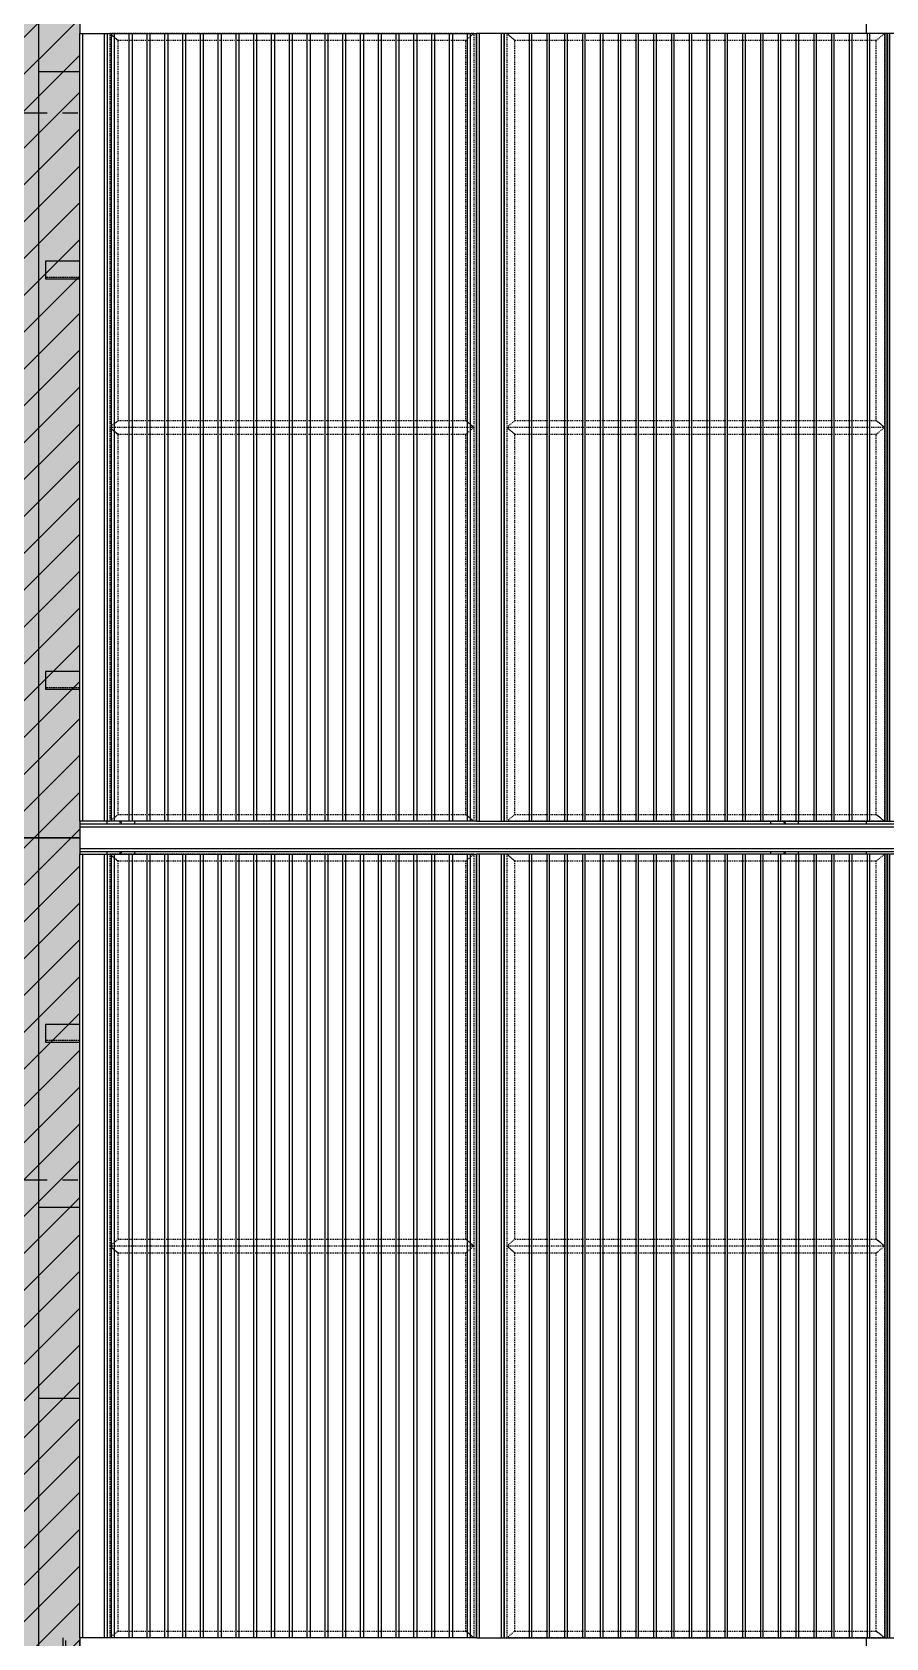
# Model space of a CAD drawing. Header units: millimetres. Extents: x 2519235 to 7246330, y 25937 to 201821.
# Drawn here: x 2843714 to 2846833, y 105365 to 111235 of the extents above; entities that cross this region are included whole.
import ezdxf
from ezdxf.xclip import XClip

# ---------------------------------------------------------------- set-up
doc = ezdxf.new("R2010")
doc.units = ezdxf.units.MM
doc.header["$XCLIPFRAME"] = 0
doc.set_wipeout_variables(frame=1)
for name, pattern in [('ACM_Grid2', [9, 6, -1, 1, -1]), ('HIDDEN', [0.375, 0.25, -0.125]), ('HIDDEN2', [4.7625, 3.175, -1.5875]), ('TA_GL_000.90000', [2.475, 0.9, -0.225, 0.225, -0.225, 0.9]), ('TA_HL_001.00000', [6.5, 3.55, -2.95])]:
    doc.linetypes.add(name, pattern=pattern)
for name, color, linetype in [('000 - 0_HIDE_OBJ_FRAMING_DEF_SUB_1', 7, 'Continuous'), ('000 - 0_SYM_DWG_GRIDLINE_MAIN_COLOR_251', 7, 'Continuous'), ('000 - CONCRETE_COL_HATCH_', 7, 'Continuous'), ('000 - CONCRETE_COL_WIPEOUT_', 7, 'Continuous'), ('000 - CONCRETE_PRECAST_CUT_COLOR_3', 7, 'Continuous'), ('000 - CONCRETE_PRECAST_HATCH_', 7, 'Continuous'), ('010 - ASPG_EXTR_MAIN_COLOR_2', 7, 'Continuous'), ('010 - ASPG_EXTR_WIPEOUT_', 7, 'Continuous'), ('010 - ASPG_FRAMING_MAIN_COLOR_1', 7, 'Continuous'), ('010 - ASPG_FRAMING_MAIN_COLOR_2', 7, 'Continuous'), ('010 - ASPG_FRAMING_SUB_COLOR_2', 7, 'Continuous'), ('010 - ASPG_FRAMING_SUB_COLOR_3', 7, 'Continuous'), ('010 - ASPG_FRAMING_WIPEOUT_', 7, 'Continuous'), ('_[-125x65x6x8', 7, 'Continuous'), ('_PL-02', 7, 'Continuous'), ('_PLATE-SC', 7, 'Continuous'), ('_SC -100x100x6x8', 7, 'Continuous'), ('_Wall-PRECAST-E1', 7, 'HIDDEN'), ('_งานโครงสร้าง', 7, 'Continuous'), ('A-GLAZ-CURT', 7, 'Continuous'), ('G-ANNO-HATCH-G251', 7, 'Continuous')]:
    doc.layers.add(name, color=color, linetype=linetype)
doc.layers.add('ACM_Line_Grid Line _Existing__Lw2_', color=7, linetype='ACM_Grid2', lineweight=9)
doc.styles.add('TA', font='', dxfattribs={"height": 4.5})
doc.styles.get('TA').set_extended_font_data('Cordia New')

# ---------------------------------------------------------------- blocks, each defined once
blk = doc.blocks.new('DPA_Curved type B - Curved Type B-V82-ENTRANCE 1 - ELEVATION 1')
at = {"layer": '000 - 0_HIDE_OBJ_FRAMING_DEF_SUB_1', "color": 7}
for p, q in [((2989542.7, 108290), (2989592.7, 108290)), ((2990392.7, 108290), (2989542.7, 108290)), ((2989542.7, 108290), (2989542.7, 105417.4)), ((2989542.7, 105290), (2989542.7, 108290)), ((2989592.7, 108290), (2989602.7, 108290)), ((2989592.7, 105290), (2989592.7, 108290)), ((2989592.7, 105290), (2989592.7, 108290)), ((2989602.7, 108290), (2990292.7, 108290)), ((2989602.7, 105290), (2989602.7, 108290)), ((2990292.7, 108290), (2990982.7, 108290)), ((2990292.7, 105290), (2990292.7, 108290)), ((2991041.9, 108290), (2990892.7, 108290)), ((2990982.7, 108290), (2990992.7, 108290)), ((2990982.7, 105290), (2990982.7, 108290)), ((2990992.7, 108290), (2991042.7, 108290)), ((2990992.7, 105365), (2990992.7, 108290)), ((2990992.7, 105365), (2990992.7, 108290)), ((2991042.7, 108290), (2991042.7, 108225)), ((2991042.7, 108215), (2991042.7, 105365)), ((2991042.7, 105365), (2991042.7, 108215)), ((2989542.7, 105352.4), (2989542.7, 105290)), ((2990992.7, 105290), (2990992.7, 105355)), ((2990992.7, 105290), (2990992.7, 105355)), ((2991042.7, 105355), (2991042.7, 105290)), ((2989542.7, 105290), (2990392.7, 105290)), ((2989592.7, 105290), (2989542.7, 105290)), ((2989602.7, 105290), (2989592.7, 105290)), ((2990292.7, 105290), (2989602.7, 105290)), ((2990982.7, 105290), (2990292.7, 105290)), ((2990892.7, 105290), (2990992.5, 105290)), ((2990992.7, 105290), (2990982.7, 105290)), ((2991042.7, 105290), (2990992.7, 105290))]:
    blk.add_line(p, q, dxfattribs=at)
blk = doc.blocks.new('W-1-PP17-ENT1_REV02_20260415-155428_PP17_ENT1_EX_ELE1')
at = {"layer": 'A-GLAZ-CURT', "color": 7}
blk.add_blockref('DPA_Curved type B - Curved Type B-V82-ENTRANCE 1 - ELEVATION 1', (-3000942.9, 0), dxfattribs=at)
blk = doc.blocks.new('*U1068')
at = {"layer": '000 - 0_SYM_DWG_GRIDLINE_MAIN_COLOR_251', "color": 7, "linetype": 'ByBlock', "ltscale": 5}
blk.add_line((20, 0), (-878, 0), dxfattribs=at)
at = {"color": 7, "style": 'TA', "flags": 1}
blk.add_attdef('LOCATION', (6, -6), '', height=4.5, rotation=270, dxfattribs=at)
blk = doc.blocks.new('W-1-PP17-ENT1_REV02_20260415-160509_PP17_ENT1_ELE1_DIMS_1')
at = {"layer": '000 - 0_SYM_DWG_GRIDLINE_MAIN_COLOR_251', "color": 7, "linetype": 'TA_GL_000.90000', "xscale": 50, "yscale": 50, "zscale": 50, "rotation": 180}
for p in [(-24600, 110940), (-24600, 107040)]:
    blk.add_blockref('*U1068', p, dxfattribs=at)
blk = doc.blocks.new('*U103')
at = {"color": 7, "linetype": 'HIDDEN2', "ltscale": 0.3}
blk.add_line((0, -26.5), (-2974.8, -26.5), dxfattribs=at)
at = {"color": 7}
blk.add_lwpolyline([(0, 32.5), (-2974.8, 32.5), (-2974.8, -32.5), (0, -32.5)], close=True, dxfattribs=at)
blk = doc.blocks.new('_PL-01')
at = {"layer": 'G-ANNO-HATCH-G251'}
h = blk.add_hatch(dxfattribs=at)
h.set_pattern_fill('AR-CONC', scale=0.05)
h.set_pattern_definition([(50, (-178564.836, -85577.109), (9.10923345, -0.79695428), [0.9525, -10.4775]), (355, (-178564.836, -85577.109), (-1.76217107, 9.55284226), [0.762, -8.3820292]), (100.4514447, (-178564.077, -85577.176), (7.34706235, 8.7558876), [0.80950044, -8.90451223]), (46.1842, (-178564.836, -85574.569), (13.55395204, -2.1021164), [1.42875, -15.71625]), (96.6355576, (-178563.706, -85574.744), (11.8702067, 12.3713062), [1.2142512, -13.3567804]), (351.184151, (-178564.836, -85574.57), (11.8702067, 12.3713062), [1.1429984, -12.5729866]), (21, (-178563.566, -85575.204), (7.58071956, -5.1132599), [0.9525, -10.4775]), (326, (-178563.566, -85575.204), (3.0901014, 9.2093983), [0.762, -8.382]), (71.451445, (-178562.934, -85575.63), (10.67082096, 4.09613844), [0.80950044, -8.9044969]), (37.5, (-178564.8358, -85577.1093), (0.15443016, 4.227751944), [0, -8.2804, 0, -8.509, 0, -8.41375]), (7.5, (-178564.836, -85577.1093), (3.34098313, 5.00902874), [0, -4.8514, 0, -8.0899, 0, -3.20675]), (327.5, (-178567.668, -85577.1093), (6.77952976, -0.2864372), [0, -3.175, 0, -9.906, 0, -13.1445]), (317.5, (-178568.938, -85577.1093), (7.40645907, 1.27132455), [0, -4.1275, 0, -6.5786, 0, -9.3345])])
h.paths.add_polyline_path([(70, 0), (-70, 0), (-70, -10), (70, -10)])
h = blk.add_hatch(dxfattribs=at)
h.set_pattern_fill('ANSI32', scale=0.5, angle=90)
h.set_pattern_definition([(135, (-178371.5467, -85577.1093), (-3.36759605, -3.36759605), []), (135, (-178371.5467, -85574.8643), (-3.36759605, -3.36759605), [])])
h.paths.add_polyline_path([(70, -10), (-70, -10), (-70, -20), (70, -20)])
at = {"color": 7}
for points in [[(-70, 0), (70, 0), (70, -10), (-70, -10)], [(-70, -10), (70, -10), (70, -20), (-70, -20)]]:
    blk.add_lwpolyline(points, close=True, dxfattribs=at)
at = {"layer": 'ACM_Line_Grid Line _Existing__Lw2_', "color": 7, "lineweight": 20}
blk.add_line((0, 0), (0, -20), dxfattribs=at)
blk = doc.blocks.new('*U129')
at = {"color": 7}
for p, q in [((-3, 2520), (-63, 2520)), ((-57.9, 2515), (-50, 2515)), ((-50, -1595), (-50, 2515)), ((-50, 2515), (50, 2515)), ((-24.8, 2491.6), (-24.8, 2478.4)), ((-24.8, 2491.6), (-23.6, 2490.3)), ((-24.8, 2478.4), (-23.6, 2479.7)), ((-22.4, 2491.6), (-23.6, 2490.3)), ((-23.6, 2490.3), (-23.6, 2479.7)), ((-23.6, 2479.7), (-22.4, 2478.4)), ((-22.4, 2491.6), (-21.2, 2490.3)), ((-22.4, 2491.6), (-22.4, 2478.4)), ((-22.4, 2478.4), (-21.2, 2479.7)), ((-20, 2491.6), (-21.2, 2490.3)), ((-21.2, 2490.3), (-21.2, 2479.7)), ((-21.2, 2479.7), (-20, 2478.4)), ((-20, 2491.6), (-18.8, 2490.3)), ((-20, 2491.6), (-20, 2478.4)), ((-20, 2478.4), (-18.8, 2479.7)), ((-17.6, 2495.8), (-18.8, 2495)), ((-18.8, 2495), (-18.8, 2475)), ((-17.6, 2474.2), (-18.8, 2475)), ((-17.6, 2495.8), (-11, 2495.8)), ((-17.6, 2488.6), (-11, 2488.6)), ((-17.6, 2481.4), (-11, 2481.4)), ((-17.6, 2474.2), (-11, 2474.2)), ((-11, 2495.8), (-9.8, 2495)), ((-11, 2474.2), (-9.8, 2475)), ((-9.8, 2498.5), (-9.8, 2471.5)), ((-9.8, 2498.5), (-8, 2498.5)), ((-9.8, 2471.5), (-8, 2471.5)), ((-8, 2498.5), (-8, 2471.5)), ((-3, 2515), (-3, 2520)), ((4, 2471.5), (4, 2498.5)), ((5.8, 2498.5), (4, 2498.5)), ((5.8, 2471.5), (4, 2471.5)), ((5.8, 2471.5), (5.8, 2498.5)), ((7, 2495.8), (5.8, 2495)), ((7, 2474.2), (5.8, 2475)), ((13.6, 2495.8), (7, 2495.8)), ((13.6, 2488.6), (7, 2488.6)), ((13.6, 2481.4), (7, 2481.4)), ((13.6, 2474.2), (7, 2474.2)), ((13.6, 2495.8), (14.8, 2495)), ((13.6, 2474.2), (14.8, 2475)), ((14.8, 2475), (14.8, 2495)), ((22.6, 2495.8), (16, 2495.8)), ((22.6, 2488.6), (16, 2488.6)), ((22.6, 2481.4), (16, 2481.4)), ((22.6, 2474.2), (16, 2474.2)), ((22.6, 2495.8), (23.8, 2495)), ((22.6, 2474.2), (23.8, 2475)), ((23.8, 2475), (23.8, 2495)), ((25, 2491.6), (23.8, 2490.3)), ((25, 2478.4), (23.8, 2479.7)), ((26.2, 2490.3), (25, 2491.6)), ((25, 2478.4), (25, 2491.6)), ((25, 2478.4), (26.2, 2479.7)), ((27.4, 2491.6), (26.2, 2490.3)), ((26.2, 2479.7), (26.2, 2490.3)), ((27.4, 2478.4), (26.2, 2479.7)), ((28.6, 2490.3), (27.4, 2491.6)), ((27.4, 2478.4), (27.4, 2491.6)), ((27.4, 2478.4), (28.6, 2479.7)), ((29.8, 2491.6), (28.6, 2490.3)), ((28.6, 2490.3), (28.6, 2479.7)), ((29.8, 2478.4), (28.6, 2479.7)), ((29.8, 2478.4), (29.8, 2491.6)), ((50, 2515), (50, -1595)), ((-24.8, -1571.6), (-24.8, -1558.4)), ((-24.8, -1558.4), (-23.6, -1559.7)), ((-24.8, -1571.6), (-23.6, -1570.3)), ((-23.6, -1559.7), (-22.4, -1558.4)), ((-23.6, -1570.3), (-23.6, -1559.7)), ((-22.4, -1571.6), (-23.6, -1570.3)), ((-22.4, -1558.4), (-21.2, -1559.7)), ((-22.4, -1571.6), (-22.4, -1558.4)), ((-22.4, -1571.6), (-21.2, -1570.3)), ((-21.2, -1559.7), (-20, -1558.4)), ((-21.2, -1570.3), (-21.2, -1559.7)), ((-20, -1571.6), (-21.2, -1570.3)), ((-20, -1558.4), (-18.8, -1559.7)), ((-20, -1571.6), (-20, -1558.4)), ((-20, -1571.6), (-18.8, -1570.3)), ((-17.6, -1554.2), (-18.8, -1555)), ((-18.8, -1575), (-18.8, -1555)), ((-17.6, -1575.8), (-18.8, -1575)), ((-17.6, -1554.2), (-11, -1554.2)), ((-17.6, -1561.4), (-11, -1561.4)), ((-17.6, -1568.6), (-11, -1568.6)), ((-17.6, -1575.8), (-11, -1575.8)), ((-11, -1554.2), (-9.8, -1555)), ((-11, -1575.8), (-9.8, -1575)), ((-9.8, -1578.5), (-9.8, -1551.5)), ((-9.8, -1551.5), (-8, -1551.5)), ((-9.8, -1578.5), (-8, -1578.5)), ((-8, -1578.5), (-8, -1551.5)), ((4, -1551.5), (4, -1578.5)), ((5.8, -1551.5), (4, -1551.5)), ((5.8, -1578.5), (4, -1578.5)), ((5.8, -1551.5), (5.8, -1578.5)), ((7, -1554.2), (5.8, -1555)), ((7, -1575.8), (5.8, -1575)), ((13.6, -1554.2), (7, -1554.2)), ((13.6, -1561.4), (7, -1561.4)), ((13.6, -1568.6), (7, -1568.6)), ((13.6, -1575.8), (7, -1575.8)), ((13.6, -1554.2), (14.8, -1555)), ((13.6, -1575.8), (14.8, -1575)), ((14.8, -1555), (14.8, -1575)), ((22.6, -1554.2), (16, -1554.2)), ((22.6, -1561.4), (16, -1561.4)), ((22.6, -1568.6), (16, -1568.6)), ((22.6, -1575.8), (16, -1575.8)), ((22.6, -1554.2), (23.8, -1555)), ((22.6, -1575.8), (23.8, -1575)), ((23.8, -1555), (23.8, -1575)), ((25, -1558.4), (23.8, -1559.7)), ((25, -1571.6), (23.8, -1570.3)), ((25, -1558.4), (26.2, -1559.7)), ((25, -1558.4), (25, -1571.6)), ((26.2, -1570.3), (25, -1571.6)), ((27.4, -1558.4), (26.2, -1559.7)), ((26.2, -1559.7), (26.2, -1570.3)), ((27.4, -1571.6), (26.2, -1570.3)), ((27.4, -1558.4), (28.6, -1559.7)), ((27.4, -1558.4), (27.4, -1571.6)), ((28.6, -1570.3), (27.4, -1571.6)), ((29.8, -1558.4), (28.6, -1559.7)), ((28.6, -1570.3), (28.6, -1559.7)), ((29.8, -1571.6), (28.6, -1570.3)), ((29.8, -1558.4), (29.8, -1571.6)), ((-3, -1600), (-63, -1600)), ((-57.9, -1595), (-50, -1595)), ((-50, -1595), (50, -1595)), ((-3, -1595), (-3, -1600))]:
    blk.add_line(p, q, dxfattribs=at)
at = {"color": 7, "linetype": 'HIDDEN'}
for p, q in [((-8, 2510), (-8, 2465.1)), ((-8, -1590), (-8, -1545.1))]:
    blk.add_line(p, q, dxfattribs=at)
at = {"color": 7, "linetype": 'HIDDEN', "ltscale": 0.1}
for p, q in [((-3, 2515), (-3, -1595)), ((3, -1595), (3, 2515))]:
    blk.add_line(p, q, dxfattribs=at)
at = {"color": 7}
for points in [[(-17.6, 2495.8, 0.325), (-17.6, 2488.6, 0.325), (-17.6, 2481.4, 0.325), (-17.6, 2474.2, 0.325)], [(-11, 2495.8, -0.325), (-11, 2488.6, -0.325), (-11, 2481.4, -0.325), (-11, 2474.2, -0.325)], [(7, 2474.2, -0.325), (7, 2481.4, -0.325), (7, 2488.6, -0.325), (7, 2495.8, -0.325)], [(13.6, 2474.2, 0.325), (13.6, 2481.4, 0.325), (13.6, 2488.6, 0.325), (13.6, 2495.8, 0.325)], [(22.6, 2474.2, 0.325), (22.6, 2481.4, 0.325), (22.6, 2488.6, 0.325), (22.6, 2495.8, 0.325)], [(-17.6, -1575.8, -0.325), (-17.6, -1568.6, -0.325), (-17.6, -1561.4, -0.325), (-17.6, -1554.2, -0.325)], [(-11, -1575.8, 0.325), (-11, -1568.6, 0.325), (-11, -1561.4, 0.325), (-11, -1554.2, 0.325)], [(7, -1554.2, 0.325), (7, -1561.4, 0.325), (7, -1568.6, 0.325), (7, -1575.8, 0.325)], [(13.6, -1554.2, -0.325), (13.6, -1561.4, -0.325), (13.6, -1568.6, -0.325), (13.6, -1575.8, -0.325)], [(22.6, -1554.2, -0.325), (22.6, -1561.4, -0.325), (22.6, -1568.6, -0.325), (22.6, -1575.8, -0.325)]]:
    blk.add_lwpolyline(points, format="xyb", dxfattribs=at)
for points in [[(16, 2495.8, 0.325), (16, 2488.6, 0.325), (16, 2481.4, 0.325), (16, 2474.2), (14.8, 2475), (14.8, 2495)], [(16, -1575.8, -0.325), (16, -1568.6, -0.325), (16, -1561.4, -0.325), (16, -1554.2), (14.8, -1555), (14.8, -1575)]]:
    blk.add_lwpolyline(points, format="xyb", close=True, dxfattribs=at)
for centre, radius, start, end in [((-57.2, 2520.9), 5.91, 188.47924, 263.15021), ((-18.3, 2485), 9.29, 134.32225, 225.67775), ((71.5, 2480.9), 47.7, 178.49035, 181.50965), ((23.3, 2485), 9.29, 314.32225, 45.67775), ((-18.3, -1565), 9.29, 134.32225, 225.67775), ((71.5, -1560.9), 47.7, 178.49035, 181.50965), ((23.3, -1565), 9.29, 314.32225, 45.67775), ((-57.2, -1600.9), 5.91, 96.84979, 171.52076)]:
    blk.add_arc(centre, radius, start, end, dxfattribs=at)
at = {"color": 7, "linetype": 'HIDDEN'}
for centre, radius, start, end in [((-13, 2510), 5, 0, 90), ((-2.1, 2465.8), 5.91, 186.84979, 261.52076), ((-2.1, -1545.8), 5.91, 98.47924, 173.15021), ((-13, -1590), 5, 270, 0)]:
    blk.add_arc(centre, radius, start, end, dxfattribs=at)
at = {"layer": 'Defpoints', "color": 7}
blk.add_line((0, 2520), (0, -1600), dxfattribs=at)
blk = doc.blocks.new('_PL-02')
at = {"layer": 'G-ANNO-HATCH-G251'}
h = blk.add_hatch(dxfattribs=at)
h.set_pattern_fill('ANSI32', scale=0.5, angle=90)
h.set_pattern_definition([(135, (-178371.5467, -85567.1093), (-3.36759605, -3.36759605), []), (135, (-178371.5467, -85564.8643), (-3.36759605, -3.36759605), [])])
h.paths.add_polyline_path([(70, 0), (-70, 0), (-70, -10), (70, -10)])
at = {"color": 7}
blk.add_lwpolyline([(-70, 0), (70, 0), (70, -10), (-70, -10)], close=True, dxfattribs=at)
at = {"layer": 'ACM_Line_Grid Line _Existing__Lw2_', "color": 7, "lineweight": 20}
blk.add_line((0, 0), (0, -10), dxfattribs=at)
blk = doc.blocks.new('W-1-PP17-ENT1_REV02_20260415-160712_PP17_ENT1_SE_ELE1')
at = {"layer": '_Wall-PRECAST-E1', "color": 7}
for points in [[(-11400, 111290), (-9900, 111290), (-9900, 108290), (-11400, 108290)], [(-11400, 108290), (-9900, 108290), (-9900, 105290), (-11400, 105290)]]:
    blk.add_lwpolyline(points, close=True, dxfattribs=at)
at = {"layer": '_งานโครงสร้าง', "color": 7}
for p, q in [((-10050, 116340), (-10050, 100790)), ((-7025.2, 111090), (-10050, 111090))]:
    blk.add_line(p, q, dxfattribs=at)
at = {"layer": '_งานโครงสร้าง', "color": 7, "extrusion": (-1.22465e-16, 1, 0)}
for p, q in [((-7025.2, 100790), (-7025.2, 111490)), ((-10050.2, 106940), (-7025.2, 106940)), ((-7025.2, 106240), (-10050.2, 106240))]:
    blk.add_line(p, q, dxfattribs=at)
at = {"layer": '_[-125x65x6x8', "color": 7}
for p in [(-7050.2, 110365), (-7050.2, 108865), (-7050.2, 107575)]:
    blk.add_blockref('*U103', p, dxfattribs=at)
at = {"layer": '_PL-02', "color": 7}
for p in [(-9750, 111090), (-7325.2, 111090)]:
    blk.add_blockref('_PL-02', p, dxfattribs=at)
at = {"layer": '_PLATE-SC', "color": 7, "xscale": -1, "rotation": 180}
for p in [(-9750, 106940), (-7325.2, 106940)]:
    blk.add_blockref('_PL-01', p, dxfattribs=at)
at = {"layer": '_SC -100x100x6x8', "color": 7}
for p in [(-9750, 108560), (-7325.2, 108560)]:
    blk.add_blockref('*U129', p, dxfattribs=at)
blk = doc.blocks.new('*U1680')
at = {"layer": '000 - CONCRETE_COL_HATCH_'}
h = blk.add_hatch(dxfattribs=at)
h.set_pattern_fill('AR-CONC', scale=0.04)
h.set_pattern_definition([(50, (376950, -814206.8257), (7.28738676, -0.63756342), [0.762, -8.382]), (355, (376950, -814206.826), (-1.40973686, 7.64227381), [0.6096, -6.705623367]), (100.4514447, (376950.607, -814206.879), (5.877649884, 7.004710076), [0.64760035, -7.123609784]), (46.1842, (376950, -814204.794), (10.84316164, -1.68169312), [1.143, -12.573]), (96.6355576, (376950.904, -814204.934), (9.49616536, 9.89704498), [0.97140093, -10.68542433]), (351.1841512, (376950, -814204.794), (9.49616536, 9.89704498), [0.91439868, -10.05838928]), (21, (376951.016, -814205.3017), (6.06457565, -4.090607927), [0.762, -8.382]), (326, (376951.016, -814205.302), (2.472081134, 7.367518645), [0.6096, -6.7056]), (71.451445, (376951.5214, -814205.6426), (8.53665677, 3.276910755), [0.64760035, -7.123597504]), (37.5, (376950, -814206.8257), (0.12354413, 3.382201555), [0, -6.62432, 0, -6.8072, 0, -6.731]), (7.5, (376950, -814206.8257), (2.6727865, 4.007222993), [0, -3.88112, 0, -6.47192, 0, -2.5654]), (327.5, (376947.7343, -814206.8257), (5.423623807, -0.22914976), [0, -2.54, 0, -7.9248, 0, -10.5156]), (317.5, (376946.7183, -814206.8257), (5.925167255, 1.017059641), [0, -3.302, 0, -5.26288, 0, -7.4676])])
h.paths.add_polyline_path([(0, 0), (0, 3000), (5325, 3000), (5325, 14750), (8325, 14750), (8325, 0)])
blk = doc.blocks.new('A$Cad1447f0')
at = {"color": 7}
blk.add_blockref('*U1680', (-6825, -12000), dxfattribs=at)
at = {"layer": '000 - CONCRETE_PRECAST_HATCH_'}
h = blk.add_hatch(dxfattribs=at)
h.set_pattern_fill('ANSI31', scale=30)
h.paths.add_polyline_path([(-6825, -12000), (-6825, -9000), (-1500, -9000), (-1500, 2750), (1500, 2750), (1500, -12000)])
at = {"color": 7}
blk.add_lwpolyline([(-6825, -12000), (-6825, -9000), (-1500, -9000), (-1500, 2750), (1500, 2750), (1500, -12000)], close=True, dxfattribs=at)
at = {"layer": '000 - CONCRETE_PRECAST_CUT_COLOR_3', "color": 7}
for points in [[(0, -3000), (1500, -3000), (1500, -6000), (0, -6000)], [(0, -6000), (1500, -6000), (1500, -9000), (0, -9000)]]:
    blk.add_lwpolyline(points, close=True, dxfattribs=at)
blk = doc.blocks.new('*U1136')
at = {"color": 7}
blk.add_wipeout([(50, 0), (1400, 0), (1400, 2865), (50, 2865)], dxfattribs=at).dxf.layer = '010 - ASPG_EXTR_WIPEOUT_'
at = {"layer": '010 - ASPG_EXTR_MAIN_COLOR_2', "color": 7}
for points in [[(138.6, 0), (148.8, 0), (148.8, 2865), (138.6, 2865)], [(203.6, 0), (213.8, 0), (213.8, 2865), (203.6, 2865)], [(268.6, 0), (278.8, 0), (278.8, 2865), (268.6, 2865)], [(333.6, 0), (343.8, 0), (343.8, 2865), (333.6, 2865)], [(398.6, 0), (408.8, 0), (408.8, 2865), (398.6, 2865)], [(463.6, 0), (473.8, 0), (473.8, 2865), (463.6, 2865)], [(528.6, 0), (538.8, 0), (538.8, 2865), (528.6, 2865)], [(593.6, 0), (603.8, 0), (603.8, 2865), (593.6, 2865)], [(658.6, 0), (668.8, 0), (668.8, 2865), (658.6, 2865)], [(723.6, 0), (733.8, 0), (733.8, 2865), (723.6, 2865)], [(788.6, 0), (798.8, 0), (798.8, 2865), (788.6, 2865)], [(853.6, 0), (863.8, 0), (863.8, 2865), (853.6, 2865)], [(918.6, 0), (928.8, 0), (928.8, 2865), (918.6, 2865)], [(983.6, 0), (993.8, 0), (993.8, 2865), (983.6, 2865)], [(1048.6, 0), (1058.8, 0), (1058.8, 2865), (1048.6, 2865)], [(1113.6, 0), (1123.8, 0), (1123.8, 2865), (1113.6, 2865)], [(1178.6, 0), (1188.8, 0), (1188.8, 2865), (1178.6, 2865)], [(1243.6, 0), (1253.8, 0), (1253.8, 2865), (1243.6, 2865)], [(1308.6, 0), (1318.8, 0), (1318.8, 2865), (1308.6, 2865)]]:
    blk.add_lwpolyline(points, close=True, dxfattribs=at)
at = {"layer": '010 - ASPG_FRAMING_SUB_COLOR_2', "color": 7}
blk.add_lwpolyline([(50, 0), (1400, 0), (1400, 2865), (50, 2865)], close=True, dxfattribs=at)
at = {"color": 7}
for points in [[(-50, 0), (50, 0), (50, 2865), (-50, 2865)], [(1400, 0), (1500, 0), (1500, 2865), (1400, 2865)]]:
    blk.add_wipeout(points, dxfattribs=at).dxf.layer = '010 - ASPG_EXTR_WIPEOUT_'
at = {"layer": '010 - ASPG_EXTR_MAIN_COLOR_2', "color": 7}
for points in [[(73.6, 0), (83.8, 0), (83.8, 2865), (73.6, 2865)], [(1373.6, 0), (1383.8, 0), (1383.8, 2865), (1373.6, 2865)]]:
    blk.add_lwpolyline(points, close=True, dxfattribs=at)
at = {"layer": '010 - ASPG_FRAMING_MAIN_COLOR_1', "color": 7}
for points in [[(-50, 0), (-40, 0), (-40, 2865), (-50, 2865)], [(40, 0), (50, 0), (50, 2865), (40, 2865)], [(1400, 0), (1410, 0), (1410, 2865), (1400, 2865)], [(1490, 0), (1500, 0), (1500, 2865), (1490, 2865)]]:
    blk.add_lwpolyline(points, close=True, dxfattribs=at)
at = {"layer": '010 - ASPG_FRAMING_SUB_COLOR_2', "color": 7}
for points in [[(-50, 0), (50, 0), (50, 2865), (-50, 2865)], [(1400, 0), (1500, 0), (1500, 2865), (1400, 2865)]]:
    blk.add_lwpolyline(points, close=True, dxfattribs=at)
blk = doc.blocks.new('*U1163')
at = {"color": 7}
blk.add_wipeout([(50, 0), (1450, 0), (1450, 2865), (50, 2865)], dxfattribs=at).dxf.layer = '010 - ASPG_EXTR_WIPEOUT_'
at = {"layer": '010 - ASPG_EXTR_MAIN_COLOR_2', "color": 7}
for points in [[(141.5, 0), (151.7, 0), (151.7, 2865), (141.5, 2865)], [(206.5, 0), (216.7, 0), (216.7, 2865), (206.5, 2865)], [(271.5, 0), (281.7, 0), (281.7, 2865), (271.5, 2865)], [(336.5, 0), (346.7, 0), (346.7, 2865), (336.5, 2865)], [(401.5, 0), (411.7, 0), (411.7, 2865), (401.5, 2865)], [(466.5, 0), (476.7, 0), (476.7, 2865), (466.5, 2865)], [(531.5, 0), (541.7, 0), (541.7, 2865), (531.5, 2865)], [(596.5, 0), (606.7, 0), (606.7, 2865), (596.5, 2865)], [(661.5, 0), (671.7, 0), (671.7, 2865), (661.5, 2865)], [(726.5, 0), (736.7, 0), (736.7, 2865), (726.5, 2865)], [(791.5, 0), (801.7, 0), (801.7, 2865), (791.5, 2865)], [(856.5, 0), (866.7, 0), (866.7, 2865), (856.5, 2865)], [(921.5, 0), (931.7, 0), (931.7, 2865), (921.5, 2865)], [(986.5, 0), (996.7, 0), (996.7, 2865), (986.5, 2865)], [(1051.5, 0), (1061.7, 0), (1061.7, 2865), (1051.5, 2865)], [(1116.5, 0), (1126.7, 0), (1126.7, 2865), (1116.5, 2865)], [(1181.5, 0), (1191.7, 0), (1191.7, 2865), (1181.5, 2865)], [(1246.5, 0), (1256.7, 0), (1256.7, 2865), (1246.5, 2865)], [(1311.5, 0), (1321.7, 0), (1321.7, 2865), (1311.5, 2865)], [(1376.5, 0), (1386.7, 0), (1386.7, 2865), (1376.5, 2865)]]:
    blk.add_lwpolyline(points, close=True, dxfattribs=at)
at = {"layer": '010 - ASPG_FRAMING_SUB_COLOR_2', "color": 7}
blk.add_lwpolyline([(50, 0), (1450, 0), (1450, 2865), (50, 2865)], close=True, dxfattribs=at)
at = {"color": 7}
for points in [[(-50, 0), (50, 0), (50, 2865), (-50, 2865)], [(1450, 0), (1550, 0), (1550, 2865), (1450, 2865)]]:
    blk.add_wipeout(points, dxfattribs=at).dxf.layer = '010 - ASPG_EXTR_WIPEOUT_'
at = {"layer": '010 - ASPG_EXTR_MAIN_COLOR_2', "color": 7}
blk.add_lwpolyline([(1441.5, 0), (1451.7, 0), (1451.7, 2865), (1441.5, 2865)], close=True, dxfattribs=at)
at = {"layer": '010 - ASPG_FRAMING_MAIN_COLOR_1', "color": 7}
for points in [[(-50, 0), (-40, 0), (-40, 2865), (-50, 2865)], [(40, 0), (50, 0), (50, 2865), (40, 2865)], [(1450, 0), (1460, 0), (1460, 2865), (1450, 2865)], [(1540, 0), (1550, 0), (1550, 2865), (1540, 2865)]]:
    blk.add_lwpolyline(points, close=True, dxfattribs=at)
at = {"layer": '010 - ASPG_FRAMING_SUB_COLOR_2', "color": 7}
for points in [[(-50, 0), (50, 0), (50, 2865), (-50, 2865)], [(1450, 0), (1550, 0), (1550, 2865), (1450, 2865)]]:
    blk.add_lwpolyline(points, close=True, dxfattribs=at)
blk = doc.blocks.new('*U1162')
at = {"color": 7}
blk.add_wipeout([(0, -40), (15000, -40), (15000, 40), (0, 40)], dxfattribs=at).dxf.layer = '010 - ASPG_FRAMING_WIPEOUT_'
at = {"layer": '010 - ASPG_FRAMING_MAIN_COLOR_2', "color": 7}
blk.add_lwpolyline([(0, -40), (15000, -40), (15000, 40), (0, 40)], close=True, dxfattribs=at)
at = {"color": 7}
for points in [[(0, 40), (15000, 40), (15000, 50), (0, 50)], [(0, -50), (15000, -50), (15000, -40), (0, -40)]]:
    blk.add_wipeout(points, dxfattribs=at).dxf.layer = '010 - ASPG_FRAMING_WIPEOUT_'
at = {"layer": '010 - ASPG_FRAMING_MAIN_COLOR_1', "color": 7}
for points in [[(0, 40), (15000, 40), (15000, 50), (0, 50)], [(0, -50), (15000, -50), (15000, -40), (0, -40)]]:
    blk.add_lwpolyline(points, close=True, dxfattribs=at)
blk = doc.blocks.new('*U1951')
at = {"color": 7}
blk.add_wipeout([(50, 0), (1400, 0), (1400, 2880), (50, 2880)], dxfattribs=at).dxf.layer = '010 - ASPG_EXTR_WIPEOUT_'
at = {"layer": '010 - ASPG_EXTR_MAIN_COLOR_2', "color": 7}
for points in [[(138.6, 0), (148.8, 0), (148.8, 2880), (138.6, 2880)], [(203.6, 0), (213.8, 0), (213.8, 2880), (203.6, 2880)], [(268.6, 0), (278.8, 0), (278.8, 2880), (268.6, 2880)], [(333.6, 0), (343.8, 0), (343.8, 2880), (333.6, 2880)], [(398.6, 0), (408.8, 0), (408.8, 2880), (398.6, 2880)], [(463.6, 0), (473.8, 0), (473.8, 2880), (463.6, 2880)], [(528.6, 0), (538.8, 0), (538.8, 2880), (528.6, 2880)], [(593.6, 0), (603.8, 0), (603.8, 2880), (593.6, 2880)], [(658.6, 0), (668.8, 0), (668.8, 2880), (658.6, 2880)], [(723.6, 0), (733.8, 0), (733.8, 2880), (723.6, 2880)], [(788.6, 0), (798.8, 0), (798.8, 2880), (788.6, 2880)], [(853.6, 0), (863.8, 0), (863.8, 2880), (853.6, 2880)], [(918.6, 0), (928.8, 0), (928.8, 2880), (918.6, 2880)], [(983.6, 0), (993.8, 0), (993.8, 2880), (983.6, 2880)], [(1048.6, 0), (1058.8, 0), (1058.8, 2880), (1048.6, 2880)], [(1113.6, 0), (1123.8, 0), (1123.8, 2880), (1113.6, 2880)], [(1178.6, 0), (1188.8, 0), (1188.8, 2880), (1178.6, 2880)], [(1243.6, 0), (1253.8, 0), (1253.8, 2880), (1243.6, 2880)], [(1308.6, 0), (1318.8, 0), (1318.8, 2880), (1308.6, 2880)]]:
    blk.add_lwpolyline(points, close=True, dxfattribs=at)
at = {"layer": '010 - ASPG_FRAMING_SUB_COLOR_2', "color": 7}
blk.add_lwpolyline([(50, 0), (1400, 0), (1400, 2880), (50, 2880)], close=True, dxfattribs=at)
at = {"color": 7}
for points in [[(-50, 0), (50, 0), (50, 2880), (-50, 2880)], [(1400, 0), (1500, 0), (1500, 2880), (1400, 2880)]]:
    blk.add_wipeout(points, dxfattribs=at).dxf.layer = '010 - ASPG_EXTR_WIPEOUT_'
at = {"layer": '010 - ASPG_EXTR_MAIN_COLOR_2', "color": 7}
for points in [[(73.6, 0), (83.8, 0), (83.8, 2880), (73.6, 2880)], [(1373.6, 0), (1383.8, 0), (1383.8, 2880), (1373.6, 2880)]]:
    blk.add_lwpolyline(points, close=True, dxfattribs=at)
at = {"layer": '010 - ASPG_FRAMING_MAIN_COLOR_1', "color": 7}
for points in [[(-50, 0), (-40, 0), (-40, 2880), (-50, 2880)], [(40, 0), (50, 0), (50, 2880), (40, 2880)], [(1400, 0), (1410, 0), (1410, 2880), (1400, 2880)], [(1490, 0), (1500, 0), (1500, 2880), (1490, 2880)]]:
    blk.add_lwpolyline(points, close=True, dxfattribs=at)
at = {"layer": '010 - ASPG_FRAMING_SUB_COLOR_2', "color": 7}
for points in [[(-50, 0), (50, 0), (50, 2880), (-50, 2880)], [(1400, 0), (1500, 0), (1500, 2880), (1400, 2880)]]:
    blk.add_lwpolyline(points, close=True, dxfattribs=at)
blk = doc.blocks.new('*U1952')
at = {"color": 7}
blk.add_wipeout([(50, 0), (1450, 0), (1450, 2880), (50, 2880)], dxfattribs=at).dxf.layer = '010 - ASPG_EXTR_WIPEOUT_'
at = {"layer": '010 - ASPG_EXTR_MAIN_COLOR_2', "color": 7}
for points in [[(141.5, 0), (151.7, 0), (151.7, 2880), (141.5, 2880)], [(206.5, 0), (216.7, 0), (216.7, 2880), (206.5, 2880)], [(271.5, 0), (281.7, 0), (281.7, 2880), (271.5, 2880)], [(336.5, 0), (346.7, 0), (346.7, 2880), (336.5, 2880)], [(401.5, 0), (411.7, 0), (411.7, 2880), (401.5, 2880)], [(466.5, 0), (476.7, 0), (476.7, 2880), (466.5, 2880)], [(531.5, 0), (541.7, 0), (541.7, 2880), (531.5, 2880)], [(596.5, 0), (606.7, 0), (606.7, 2880), (596.5, 2880)], [(661.5, 0), (671.7, 0), (671.7, 2880), (661.5, 2880)], [(726.5, 0), (736.7, 0), (736.7, 2880), (726.5, 2880)], [(791.5, 0), (801.7, 0), (801.7, 2880), (791.5, 2880)], [(856.5, 0), (866.7, 0), (866.7, 2880), (856.5, 2880)], [(921.5, 0), (931.7, 0), (931.7, 2880), (921.5, 2880)], [(986.5, 0), (996.7, 0), (996.7, 2880), (986.5, 2880)], [(1051.5, 0), (1061.7, 0), (1061.7, 2880), (1051.5, 2880)], [(1116.5, 0), (1126.7, 0), (1126.7, 2880), (1116.5, 2880)], [(1181.5, 0), (1191.7, 0), (1191.7, 2880), (1181.5, 2880)], [(1246.5, 0), (1256.7, 0), (1256.7, 2880), (1246.5, 2880)], [(1311.5, 0), (1321.7, 0), (1321.7, 2880), (1311.5, 2880)], [(1376.5, 0), (1386.7, 0), (1386.7, 2880), (1376.5, 2880)]]:
    blk.add_lwpolyline(points, close=True, dxfattribs=at)
at = {"layer": '010 - ASPG_FRAMING_SUB_COLOR_2', "color": 7}
blk.add_lwpolyline([(50, 0), (1450, 0), (1450, 2880), (50, 2880)], close=True, dxfattribs=at)
at = {"color": 7}
for points in [[(-50, 0), (50, 0), (50, 2880), (-50, 2880)], [(1450, 0), (1550, 0), (1550, 2880), (1450, 2880)]]:
    blk.add_wipeout(points, dxfattribs=at).dxf.layer = '010 - ASPG_EXTR_WIPEOUT_'
at = {"layer": '010 - ASPG_EXTR_MAIN_COLOR_2', "color": 7}
blk.add_lwpolyline([(1441.5, 0), (1451.7, 0), (1451.7, 2880), (1441.5, 2880)], close=True, dxfattribs=at)
at = {"layer": '010 - ASPG_FRAMING_MAIN_COLOR_1', "color": 7}
for points in [[(-50, 0), (-40, 0), (-40, 2880), (-50, 2880)], [(40, 0), (50, 0), (50, 2880), (40, 2880)], [(1450, 0), (1460, 0), (1460, 2880), (1450, 2880)], [(1540, 0), (1550, 0), (1550, 2880), (1540, 2880)]]:
    blk.add_lwpolyline(points, close=True, dxfattribs=at)
at = {"layer": '010 - ASPG_FRAMING_SUB_COLOR_2', "color": 7}
for points in [[(-50, 0), (50, 0), (50, 2880), (-50, 2880)], [(1450, 0), (1550, 0), (1550, 2880), (1450, 2880)]]:
    blk.add_lwpolyline(points, close=True, dxfattribs=at)
blk = doc.blocks.new('*U2428')
at = {"layer": '010 - ASPG_FRAMING_SUB_COLOR_3', "color": 7, "linetype": 'ByBlock'}
for points in [[(0, 0), (0, 1330), (25, 1300), (25, 30), (0, 0)], [(1432.5, 1330), (0, 1330), (25, 1300), (1407.5, 1300)], [(1432.5, 0), (1432.5, 1330), (1407.5, 1300), (1407.5, 30), (1432.5, 0)], [(25, 30), (1407.5, 30), (1432.5, 0), (0, 0), (25, 30)]]:
    blk.add_lwpolyline(points, close=True, dxfattribs=at)
blk = doc.blocks.new('*U2429')
at = {"layer": '010 - ASPG_FRAMING_SUB_COLOR_3', "color": 7, "linetype": 'ByBlock'}
for points in [[(0, 0), (0, 1380), (25, 1350), (25, 30), (0, 0)], [(1432.5, 1380), (0, 1380), (25, 1350), (1407.5, 1350)], [(1432.5, 0), (1432.5, 1380), (1407.5, 1350), (1407.5, 30), (1432.5, 0)], [(25, 30), (1407.5, 30), (1432.5, 0), (0, 0), (25, 30)]]:
    blk.add_lwpolyline(points, close=True, dxfattribs=at)
blk = doc.blocks.new('*U2426')
at = {"layer": '010 - ASPG_FRAMING_SUB_COLOR_3', "color": 7, "linetype": 'ByBlock'}
for points in [[(0, 0), (0, 1330), (25, 1300), (25, 30), (0, 0)], [(1440, 1330), (0, 1330), (25, 1300), (1415, 1300)], [(1440, 0), (1440, 1330), (1415, 1300), (1415, 30), (1440, 0)], [(25, 30), (1415, 30), (1440, 0), (0, 0), (25, 30)]]:
    blk.add_lwpolyline(points, close=True, dxfattribs=at)
blk = doc.blocks.new('*U2427')
at = {"layer": '010 - ASPG_FRAMING_SUB_COLOR_3', "color": 7, "linetype": 'ByBlock'}
for points in [[(0, 0), (0, 1380), (25, 1350), (25, 30), (0, 0)], [(1440, 1380), (0, 1380), (25, 1350), (1415, 1350)], [(1440, 0), (1440, 1380), (1415, 1350), (1415, 30), (1440, 0)], [(25, 30), (1415, 30), (1440, 0), (0, 0), (25, 30)]]:
    blk.add_lwpolyline(points, close=True, dxfattribs=at)
blk = doc.blocks.new('W-1-PP17-ENT1_REV02_20260417-021153_PP17_ENT1_ASPG_ELE1')
at = {"color": 7, "xscale": -1}
blk.add_blockref('*U1136', (-8400, 105365), dxfattribs=at)
at = {"color": 7}
blk.add_blockref('*U1163', (-8400, 105365), dxfattribs=at)
at = {"color": 7, "rotation": 180}
blk.add_blockref('*U1162', (5100, 108290), dxfattribs=at)
at = {"color": 7, "linetype": 'TA_HL_001.00000', "rotation": 90}
for name, p in [('*U2428', (-8460, 105365)), ('*U2429', (-6960, 105365))]:
    blk.add_blockref(name, p, dxfattribs=at)
at = {"color": 7, "xscale": -1}
blk.add_blockref('*U1951', (-8400, 108350), dxfattribs=at)
at = {"color": 7, "linetype": 'TA_HL_001.00000', "rotation": 90}
for name, p in [('*U2428', (-8460, 106797.5)), ('*U2429', (-6960, 106797.5))]:
    blk.add_blockref(name, p, dxfattribs=at)
at = {"color": 7}
blk.add_blockref('*U1952', (-8400, 108350), dxfattribs=at)
at = {"color": 7, "linetype": 'TA_HL_001.00000', "rotation": 90}
for name, p in [('*U2426', (-8460, 109790)), ('*U2427', (-6960, 109790)), ('*U2426', (-8460, 108350)), ('*U2427', (-6960, 108350))]:
    blk.add_blockref(name, p, dxfattribs=at)

msp = doc.modelspace()

# ---------------------------------------------------------------- block references
at = {"color": 7}
ref = msp.add_blockref('W-1-PP17-ENT1_REV02_20260415-160712_PP17_ENT1_SE_ELE1', (2853787.508, 0), dxfattribs=at)
XClip(ref).set_block_clipping_path([(-30000, 96626.6495575321), (6019.5013926723, 118826.6489075039)])

# ---------------------------------------------------------------- next in the draw order: block references
ref = msp.add_blockref('W-1-PP17-ENT1_REV02_20260415-155428_PP17_ENT1_EX_ELE1', (2853787.508, 0), dxfattribs=at)
XClip(ref).set_block_clipping_path([(-24600, 98829.9999999949), (6019.5013926723, 105364.9999999955)])

# ---------------------------------------------------------------- next in the draw order: block references
ref = msp.add_blockref('W-1-PP17-ENT1_REV02_20260415-160509_PP17_ENT1_ELE1_DIMS_1', (2853787.508, 0), dxfattribs=at)
XClip(ref).set_block_clipping_path([(-30000, 96626.6495575321), (6019.5013926723, 118826.6489075039)])

# ---------------------------------------------------------------- next in the draw order: block references
ref = msp.add_blockref('A$Cad1447f0', (2842387.49, 114290), dxfattribs=at)
XClip(ref).set_block_clipping_path([(-18599.9824859463, -17663.3504424639), (17419.518906726, 4536.6489075079)])

# ---------------------------------------------------------------- next in the draw order: block references
msp.add_blockref('W-1-PP17-ENT1_REV02_20260417-021153_PP17_ENT1_ASPG_ELE1', (2853787.508, 0), dxfattribs=at)

doc.saveas('drawing.dxf')
